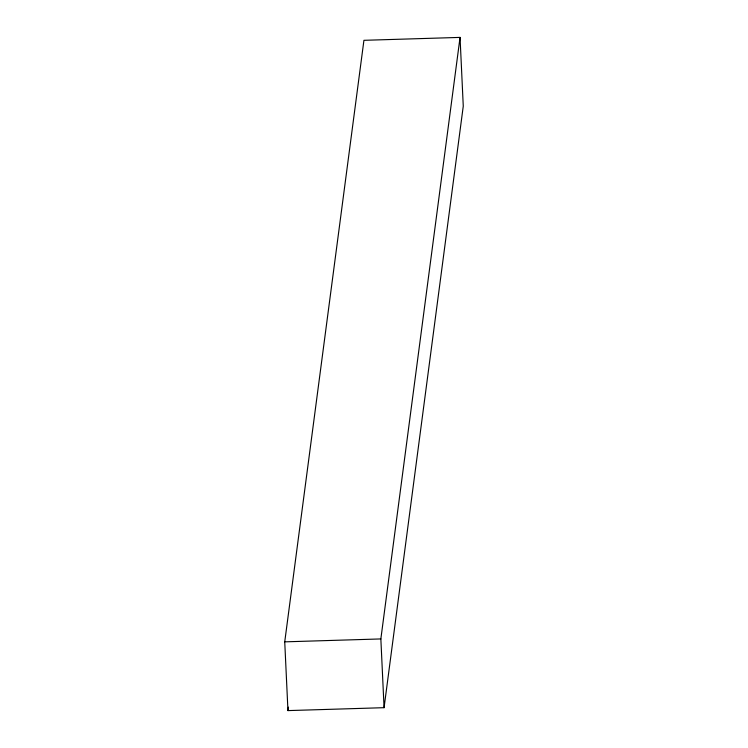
<?xml version="1.0" encoding="UTF-8"?>
<svg xmlns="http://www.w3.org/2000/svg" width="748" height="748" viewBox="0 0 748 748"><rect width="100%" height="100%" fill="white"/><g stroke="black" fill="none" stroke-linecap="round" stroke-linejoin="round"><path stroke-width="1.12" d="M284.736 641.849L363.93 40.317L460.048 37.4L463.264 106.151L384.07 707.683L287.952 710.6L284.736 641.849L380.854 638.932L460.048 37.4M287.952 710.6L288.41 707.131M380.854 638.932L384.07 707.683"/></g></svg>
